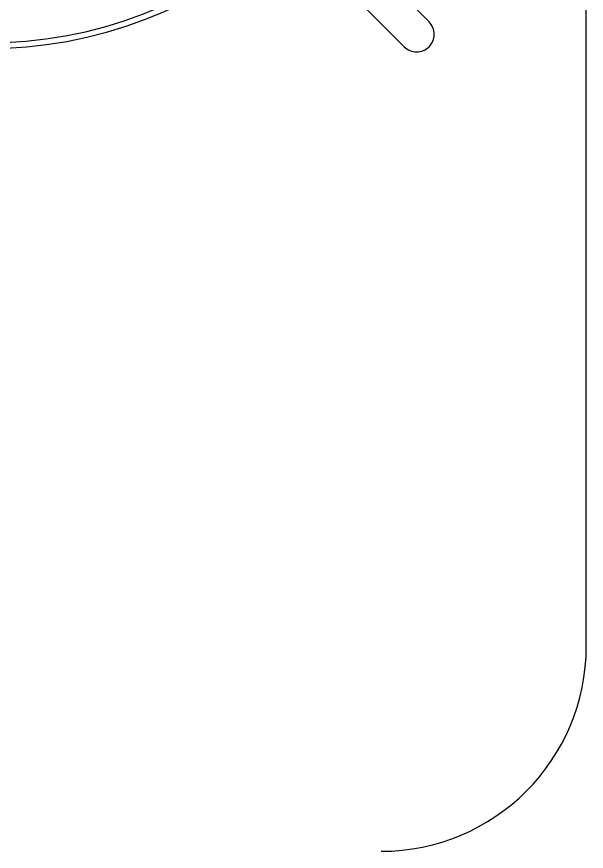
# Model space of a CAD drawing. Header units: millimetres. Extents: x 45003 to 46969, y 6653 to 6979.
# Drawn here: x 45029.4486 to 45029.5458, y 6711.1308 to 6711.2733 of the extents above; entities that cross this region are included whole.
import ezdxf

# ---------------------------------------------------------------- set-up
doc = ezdxf.new("R2010")
doc.units = ezdxf.units.MM
doc.layers.add('ARQ-EQ-COZ', color=1, linetype='Continuous')

msp = doc.modelspace()

# ---------------------------------------------------------------- linework, layer by layer
at = {"layer": 'ARQ-EQ-COZ'}
for p, q in [((45029.54584509628, 6711.165801398031), (45029.54584509628, 6711.645801398027)), ((45029.51900499594, 6711.272382533815), (45029.46738620091, 6711.324001328842)), ((45029.46314545778, 6711.31976058571), (45029.5147642528, 6711.268141790683))]:
    msp.add_line(p, q, dxfattribs=at)
for centre, radius, start, end in [((45029.44334551913, 6711.343801267493), 0.07600000000000001, 227.260501996026, 312.7394980039739), ((45029.44334551913, 6711.343801267493), 0.07502500000000001, 227.28992459307, 312.7100754069299), ((45029.51688734359, 6711.270261448929), 0.0029974795761, 314.9728889307206, 45.04639832325734), ((45029.51688533639, 6711.270259442023), 0.0029974785676, 224.9536057491275, 315.0271423127045), ((45029.51084509629, 6711.165801398031), 0.035, 270, 0)]:
    msp.add_arc(centre, radius, start, end, dxfattribs=at)

doc.saveas('drawing.dxf')
